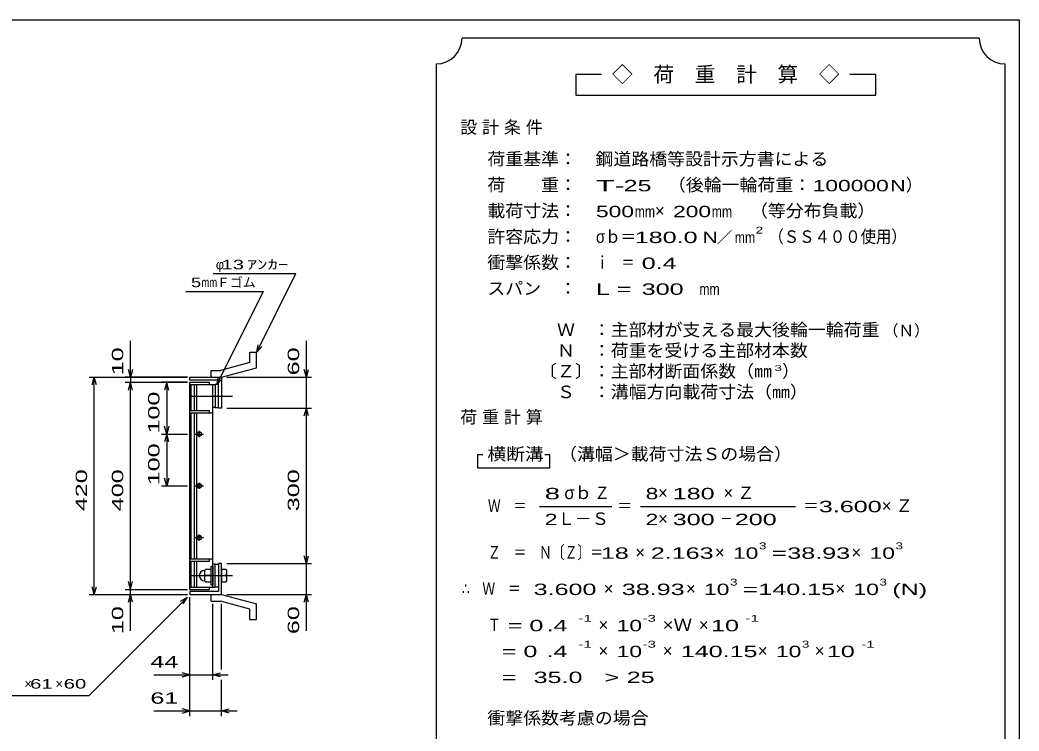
# Model space of a CAD drawing. Units: millimetres, scale not verified. Extents: x -1820 to 1731, y -1282 to 1054.
# Drawn here: x -201 to 1731, y -320 to 1054 of the extents above; entities that cross this region are included whole.
import ezdxf
from ezdxf.enums import TextEntityAlignment as Align

# ---------------------------------------------------------------- set-up
doc = ezdxf.new("R2010")
doc.units = ezdxf.units.MM
doc.header["$LTSCALE"] = 10
doc.linetypes.add('CHAIN', pattern=[18.5, 12, -1.5, 3.5, -1.5])
for name, color, linetype, lineweight in [('0_2', 150, 'Continuous', 25), ('16', 3, 'Continuous', 25), ('19', 6, 'Continuous', 25), ('22', 2, 'Continuous', 25)]:
    doc.layers.add(name, color=color, linetype=linetype, lineweight=lineweight)
doc.styles.add('ベクトル', font='')
doc.styles.get('ベクトル').set_extended_font_data('ベクトル')

msp = doc.modelspace()

# ---------------------------------------------------------------- linework, layer by layer
at = {"layer": '0_2'}
for p, q in [((-1729, 1053.5), (1731, 1053.5)), ((1731, 1053.5), (1731, -1146.5))]:
    msp.add_line(p, q, dxfattribs=at)
at = {"layer": '16'}
for p, q in [((128, 353.5), (166, 353.5)), ((128, 349), (128, 353.5)), ((128, 349), (166, 349)), ((128, -42), (128, 349)), ((128, 349), (172, 349)), ((130, 299), (130, 349)), ((137, 299), (137, 349)), ((141, 299), (141, 349)), ((166, 349), (166, 353.5)), ((172, -42), (172, 349)), ((172, 349), (177, 349)), ((177, 349), (177, 305)), ((183, 349), (177, 349)), ((183, 305), (183, 349)), ((128, 294.5), (128, 299)), ((128, 299), (166, 299)), ((128, 294.5), (172, 294.5)), ((130, 12.5), (130, 294.5)), ((137, 12.5), (137, 294.5)), ((141, 12.5), (141, 294.5)), ((166, 294.5), (166, 299)), ((177, 305), (172, 305)), ((177, 305), (183, 305)), ((138, 253.5), (154, 253.5)), ((144, 256.5), (148, 256.5)), ((146, 247.5), (146, 259.5)), ((144, 250.5), (148, 250.5)), ((144, 156.5), (148, 156.5)), ((146, 147.5), (146, 159.5)), ((138, 153.5), (154, 153.5)), ((144, 150.5), (148, 150.5)), ((146, 47.5), (146, 59.5)), ((138, 53.5), (154, 53.5)), ((144, 56.5), (148, 56.5)), ((144, 50.5), (148, 50.5)), ((128, 8), (128, 12.5)), ((128, 12.5), (172, 12.5)), ((128, 8), (166, 8)), ((130, -42), (130, 8)), ((137, -42), (137, 8)), ((141, -42), (141, 8)), ((166, 8), (166, 12.5)), ((177, 2), (172, 2)), ((177, -42), (177, 2)), ((177, 2), (183, 2)), ((183, 2), (183, -42)), ((158, -8), (156, -10)), ((156, -10), (156, -30)), ((156, -18), (158, -20)), ((167, -8), (158, -8)), ((169, -10), (167, -8)), ((167, -20), (169, -18)), ((169, -38.5), (169, -1.5)), ((169, -1.5), (172, -1.5)), ((172, -1.5), (172, -38.5)), ((158, -20), (156, -22)), ((156, -30), (158, -32)), ((167, -20), (158, -20)), ((158, -32), (167, -32)), ((169, -22), (167, -20)), ((167, -32), (169, -30)), ((172, -38.5), (169, -38.5)), ((128, -42), (166, -42)), ((128, -46.5), (128, -42)), ((128, -42), (172, -42)), ((128, -46.5), (166, -46.5)), ((166, -46.5), (166, -42)), ((172, -42), (177, -42)), ((183, -42), (177, -42))]:
    msp.add_line(p, q, dxfattribs=at)
at = {"layer": '16', "linetype": 'CHAIN'}
for p, q in [((129, 327), (210, 327)), ((129, -20), (210, -20))]:
    msp.add_line(p, q, dxfattribs=at)
at = {"layer": '16'}
for centre, radius, start, end in [((144, 253.5), 3, 90, 270), ((146, 253.5), 4, 46.6, 133.4), ((148, 253.5), 3, 270, 90), ((146, 253.5), 4, 226.6, 313.4), ((144, 153.5), 3, 90, 270), ((146, 153.5), 4, 46.6, 133.4), ((148, 153.5), 3, 270, 90), ((146, 153.5), 4, 226.6, 313.4), ((144, 53.5), 3, 90, 270), ((146, 53.5), 4, 46.6, 133.4), ((146, 53.5), 4, 226.6, 313.4), ((148, 53.5), 3, 270, 90), ((156, -20), 10, 90, 270)]:
    msp.add_arc(centre, radius, start, end, dxfattribs=at)
at = {"layer": '19'}
for p, q in [((243.61, 411.62), (256.61, 411.62)), ((243.61, 391.6), (243.61, 411.62)), ((256.61, 381.62), (256.61, 411.62)), ((243.61, 391.6), (187.28, 376.51)), ((168.99, 376.51), (187.28, 376.51)), ((168.99, 363.51), (168.99, 376.51)), ((189, 363.5), (256.61, 381.62)), ((128, 357.5), (128, 363.5)), ((128, 363.5), (189, 363.5)), ((183, 357.5), (128, 357.5)), ((169, 363.5), (189, 363.5)), ((183, 303.5), (183, 357.5)), ((189, 363.5), (189, 303.5)), ((189, 303.5), (183, 303.5)), ((189, 3.5), (183, 3.5)), ((183, 3.5), (183, -50.5)), ((189, -56.5), (189, 3.5)), ((197, -8), (189, -8)), ((189, -8), (189, -32)), ((199, -10), (197, -8)), ((199, -18), (197, -20)), ((199, -30), (199, -10)), ((189, -20), (197, -20)), ((189, -32), (197, -32)), ((197, -20), (199, -22)), ((197, -32), (199, -30)), ((128, -50.5), (128, -56.5)), ((183, -50.5), (128, -50.5)), ((128, -56.5), (189, -56.5)), ((168.99, -69.51), (168.99, -56.51)), ((169, -56.5), (189, -56.5)), ((189, -56.5), (256.61, -74.62)), ((168.99, -69.51), (187.28, -69.51)), ((243.61, -84.6), (187.28, -69.51)), ((256.61, -104.62), (256.61, -74.62)), ((243.61, -104.62), (243.61, -84.6)), ((243.61, -104.62), (256.61, -104.62))]:
    msp.add_line(p, q, dxfattribs=at)
at = {"layer": '22', "color": 4}
for p, q in [((1654, 1018.5), (654, 1018.5)), ((604, 968.5), (604, -581.5)), ((1704, -581.5), (1704, 968.5)), ((924, 948.5), (874, 948.5)), ((874, 948.5), (874, 908.5)), ((1454, 948.5), (1404, 948.5)), ((1454, 908.5), (1454, 948.5)), ((874, 908.5), (1454, 908.5)), ((173, 563.5), (333, 563.5)), ((257, 411.5), (333, 563.5)), ((120, 529), (270, 529)), ((180, 349), (270, 529)), ((13, 363.5), (13, 433.5)), ((257, 411.5), (260, 426.1)), ((353, 363.5), (353, 433.5)), ((257, 411.5), (267, 422.5)), ((13, 363.5), (9, 378.5)), ((17, 378.5), (13, 363.5)), ((353, 363.5), (349, 378.5)), ((353, 363.5), (357, 378.5)), ((-67, 363.5), (123, 363.5)), ((-61, 348.5), (-57, 363.5)), ((-53, 348.5), (-57, 363.5)), ((-57, -56.5), (-57, 363.5)), ((123, 363.5), (3, 363.5)), ((3, 353.5), (123, 353.5)), ((9, 338.5), (13, 353.5)), ((13, 363.5), (13, 353.5)), ((17, 338.5), (13, 353.5)), ((13, -46.5), (13, 353.5)), ((123, 353.5), (73, 353.5)), ((83, 353.5), (79, 338.5)), ((87, 338.5), (83, 353.5)), ((83, 353.5), (83, 253.5)), ((180, 349), (183, 363.6)), ((180, 349), (190, 360)), ((199, 363.5), (363, 363.5)), ((353, 303.5), (353, 363.5)), ((199, 303.5), (363, 303.5)), ((349, 288.5), (353, 303.5)), ((357, 288.5), (353, 303.5)), ((353, 3.5), (353, 303.5)), ((73, 253.5), (123, 253.5)), ((83, 253.5), (79, 268.5)), ((83, 253.5), (79, 238.5)), ((87, 268.5), (83, 253.5)), ((87, 238.5), (83, 253.5)), ((83, 253.5), (83, 153.5)), ((694, 213.5), (684, 213.5)), ((684, 213.5), (684, 188.5)), ((824, 213.5), (814, 213.5)), ((824, 188.5), (824, 213.5)), ((684, 188.5), (824, 188.5)), ((83, 153.5), (79, 168.5)), ((87, 168.5), (83, 153.5)), ((73, 153.5), (123, 153.5)), ((804, 113.5), (944, 113.5)), ((999, 113.5), (1299, 113.5)), ((199, 3.5), (363, 3.5)), ((353, 3.5), (349, 18.5)), ((353, 3.5), (357, 18.5)), ((353, -56.5), (353, 3.5)), ((13, -46.5), (9, -31.5)), ((13, -46.5), (17, -31.5)), ((-67, -56.5), (123, -56.5)), ((-57, -56.5), (-61, -41.5)), ((-57, -56.5), (-53, -41.5)), ((3, -46.5), (123, -46.5)), ((3, -56.5), (123, -56.5)), ((9, -71.5), (13, -56.5)), ((13, -56.5), (13, -46.5)), ((17, -71.5), (13, -56.5)), ((13, -126.5), (13, -56.5)), ((199, -56.5), (363, -56.5)), ((349, -71.5), (353, -56.5)), ((357, -71.5), (353, -56.5)), ((353, -126.5), (353, -56.5)), ((-67, -251.5), (123, -61.5)), ((110, -69.5), (123, -61.5)), ((115, -74.5), (123, -61.5)), ((128, -221.5), (128, -61.5)), ((128, -291.5), (128, -61.5)), ((172, -221.5), (172, -74.5)), ((189, -201.5), (189, -74.5)), ((58, -211.5), (128, -211.5)), ((128, -211.5), (113, -207.5)), ((113, -215.5), (128, -211.5)), ((128, -211.5), (172, -211.5)), ((172, -211.5), (187, -207.5)), ((187, -215.5), (172, -211.5)), ((172, -211.5), (202, -211.5)), ((189, -291.5), (189, -221.5)), ((-267, -251.5), (-67, -251.5)), ((58, -281.5), (128, -281.5)), ((128, -281.5), (113, -277.5)), ((113, -285.5), (128, -281.5)), ((128, -281.5), (189, -281.5)), ((189, -281.5), (204, -277.5)), ((204, -285.5), (189, -281.5)), ((189, -281.5), (219, -281.5))]:
    msp.add_line(p, q, dxfattribs=at)
for centre, start, end in [((604, 1018.5), 270, 0), ((1704, 1018.5), 180, 270)]:
    msp.add_arc(centre, 50, start, end, dxfattribs=at)

# ---------------------------------------------------------------- texts
at = {"layer": '22', "style": 'ベクトル'}
for s, height, p in [('◇\u3000荷\u3000重\u3000計\u3000算\u3000◇', 29.33, (944, 948.5)), ('）', 24.19, (1512, 735)), ('×', 24.19, (1027, 685)), ('／', 21.99, (1146.5, 633.5)), ('φ', 18.33, (178, 581)), ('Ｆゴム', 18.33, (180, 546.5)), ('（Ｎ）', 21.99, (1468, 453.5)), ('）', 24.19, (1273, 375)), ('σｂ', 24.19, (852, 140)), ('×', 24.19, (1033, 140)), ('Ｌ－Ｓ', 24.19, (839, 90)), ('×', 24.19, (1033, 90)), ('×', 24.19, (989, 25)), ('×', 24.19, (1143, 25)), ('×', 24.19, (1407, 25)), ('×', 24.19, (928, -45)), ('×', 24.19, (1087, -45)), ('×', 24.19, (1376, -45)), ('×', 24.19, (918, -115)), ('×', 24.19, (1112, -115)), ('×', 24.19, (918, -165)), ('×', 24.19, (1042, -165)), ('×', 24.19, (1226, -165)), ('×', 24.19, (1336, -165)), ('×', 18.33, (-192, -229)), ('×', 18.33, (-132, -229))]:
    msp.add_text(s, height=height, dxfattribs=at).set_placement(p, align=Align.MIDDLE_LEFT)
for s, height, width, p in [('荷重基準：\u3000', 24.19, 1.05, (703, 785)), ('鋼道路橋等設計示方書による', 24.19, 1.05, (912, 785)), ('荷\u3000\u3000重：\u3000', 24.19, 1.05, (703, 735)), ('T-', 21.99, 2, (913, 733.5)), (' 25 ', 21.99, 1.65, (953, 733.5)), ('（後輪一輪荷重：', 24.19, 1.05, (1052, 735)), ('100000', 21.99, 1.5, (1332, 733.5)), ('N', 21.99, 1.4, (1482, 733.5)), ('載荷寸法：\u3000', 24.19, 1.05, (703, 685)), ('\u3000（等分布負載）', 24.19, 1.05, (1176, 685)), ('500', 21.99, 1.5, (913, 683.5)), ('mm', 21.99, 0.8, (988, 683.5)), ('200', 21.99, 1.5, (1062, 683.5)), ('mm', 21.99, 0.8, (1137, 683.5)), ('許容応力：\u3000', 24.19, 1.05, (703, 635)), ('σｂ＝', 24.19, 0.9, (913, 635)), ('180.0', 21.99, 1.65, (988, 633.5)), ('N', 21.99, 1.4, (1119, 633.5)), ('mm', 21.99, 0.8, (1181.5, 633.5)), ('2', 13.2, 1.5, (1221.5, 647.5)), ('（ＳＳ４００使用）', 24.19, 0.9, (1246.5, 635)), ('衝撃係数：\u3000', 24.19, 1.05, (703, 585)), ('ｉ\u3000＝', 24.19, 0.75, (913, 585)), (' 13 ', 18.33, 1.6, (178, 581)), ('ｱﾝｶｰ', 18.33, 1.6, (238, 581)), (' 0.4', 21.99, 1.65, (988, 583.5)), ('5', 18.33, 1.45, (130, 546.5)), ('mm', 18.33, 0.75, (150, 546.5)), ('スパン\u3000：\u3000', 24.19, 1.05, (703, 535)), ('L =', 21.99, 1.65, (913, 533.5)), (' 300 ', 21.99, 1.65, (988, 533.5)), ('mm', 21.99, 0.8, (1113, 533.5)), ('\u3000Ｗ\u3000：主部材が支える最大後輪一輪荷重', 24.19, 1.05, (803, 455)), ('\u3000Ｎ\u3000：荷重を受ける主部材本数', 24.19, 1.05, (803, 415)), ('〔Ｚ〕：主部材断面係数（㎜', 24.19, 1.05, (803, 375)), ('3', 11, 1.8, (1258, 381)), ('\u3000Ｓ\u3000：溝幅方向載荷寸法（㎜）', 24.19, 1.05, (803, 335)), ('横断溝', 24.19, 1.1, (703, 215)), ('\u3000（溝幅＞載荷寸法Ｓの場合）', 24.19, 1.05, (807, 215)), ('8', 21.99, 1.8, (814, 138.5)), ('Ｚ', 24.19, 0.9, (910, 140)), ('8', 21.99, 1.5, (1009, 138.5)), (' 180 ', 21.99, 1.65, (1048, 138.5)), ('Ｗ\u3000＝', 24.19, 0.75, (704, 115)), ('＝', 24.19, 0.9, (954, 115)), ('＝', 24.19, 0.9, (1314, 115)), ('3.600', 21.99, 1.65, (1344, 113.5)), ('2', 21.99, 1.5, (814, 88.5)), ('2', 21.99, 1.5, (1009, 88.5)), (' 300 ', 21.99, 1.65, (1048, 88.5)), (' 200 ', 21.99, 1.65, (1168, 88.5)), ('－', 24.19, 0.75, (1153, 90)), ('Ｚ\u3000＝\u3000Ｎ〔Ｚ〕＝', 24.19, 0.75, (704, 25)), ('3', 13.2, 1.5, (1228, 37.5)), ('3', 13.2, 1.5, (1492, 37.5)), (' 18 ', 21.99, 1.65, (909, 23.5)), ('2.163', 21.99, 1.65, (1019, 23.5)), ('10', 21.99, 1.5, (1178, 23.5)), ('=', 21.99, 1.7, (1253, 23.5)), ('38.93', 21.99, 1.65, (1283, 23.5)), ('10', 21.99, 1.5, (1442, 23.5)), ('∴\u3000Ｗ\u3000＝', 24.19, 0.75, (654, -45)), (' 3.600', 21.99, 1.65, (779, -46.5)), ('38.93', 21.99, 1.65, (963, -46.5)), ('10', 21.99, 1.5, (1122, -46.5)), ('3', 13.2, 1.5, (1172, -32.5)), ('140.15', 21.99, 1.65, (1227, -46.5)), ('10', 21.99, 1.5, (1411, -46.5)), ('3', 13.2, 1.5, (1461, -32.5)), ('(N)', 21.99, 1.65, (1486, -46.5)), ('=', 21.99, 1.7, (1197, -46.5)), ('-1', 13.2, 1.65, (879, -102.5)), ('-3', 13.2, 1.65, (1003, -102.5)), ('-1', 13.2, 1.65, (1202, -102.5)), ('Ｔ', 24.19, 0.75, (704, -115)), (' = 0', 21.99, 1.65, (729, -116.5)), (' .4 ', 21.99, 1.65, (804, -116.5)), ('10', 21.99, 1.5, (953, -116.5)), ('×Ｗ', 24.19, 1.1, (1042, -115)), (' 10 ', 21.99, 1.65, (1122, -116.5)), ('-1', 13.2, 1.65, (879, -152.5)), ('-3', 13.2, 1.65, (1003, -152.5)), ('3', 13.2, 1.5, (1311, -152.5)), ('-1', 13.2, 1.65, (1426, -152.5)), ('  = 0', 21.99, 1.65, (704, -166.5)), (' .4 ', 21.99, 1.65, (804, -166.5)), ('10', 21.99, 1.5, (953, -166.5)), ('140.15', 21.99, 1.65, (1077, -166.5)), ('10', 21.99, 1.5, (1261, -166.5)), (' 10 ', 21.99, 1.65, (1346, -166.5)), (' 44 ', 21.99, 1.65, (38, -186.5)), ('  =', 21.99, 1.65, (704, -216.5)), (' 35.0', 21.99, 1.65, (779, -216.5)), ('>', 21.99, 1.7, (929, -216.5)), (' 25 ', 21.99, 1.65, (959, -216.5)), (' 61 ', 18.33, 1.6, (-192, -229)), (' 60 ', 18.33, 1.6, (-127, -229)), (' 61 ', 21.99, 1.65, (38, -256.5)), ('衝撃係数考慮の場合', 24.19, 1.05, (703, -295))]:
    msp.add_text(s, height=height, dxfattribs=dict(at, width=width)).set_placement(p, align=Align.MIDDLE_LEFT)
at = {"layer": '22', "style": 'ベクトル', "width": 1.65}
for s, p in [(' 10 ', (-12, 353.5)), (' 60 ', (328, 353.5)), (' 100 ', (58, 241)), (' 100 ', (58, 141)), (' 420 ', (-82, 91)), (' 400 ', (-12, 91)), (' 300 ', (328, 91)), (' 10 ', (-12, -146.5)), (' 60 ', (328, -146.5))]:
    msp.add_text(s, height=21.99, rotation=90, dxfattribs=at).set_placement(p, align=Align.MIDDLE_LEFT)
at = {"layer": '22', "char_height": 24.19, "attachment_point": 4, "style": 'ベクトル'}
for s, insert in [('\\T1.28;設計条件', (650.5, 845)), ('\\T1.28;荷重計算', (650.5, 285)), ('\\T1.42;×Ｚ', (1159.5, 140)), ('\\T1.42;×Ｚ', (1465.5, 115))]:
    msp.add_mtext(s, dxfattribs=dict(at, insert=insert))

doc.saveas('drawing.dxf')
